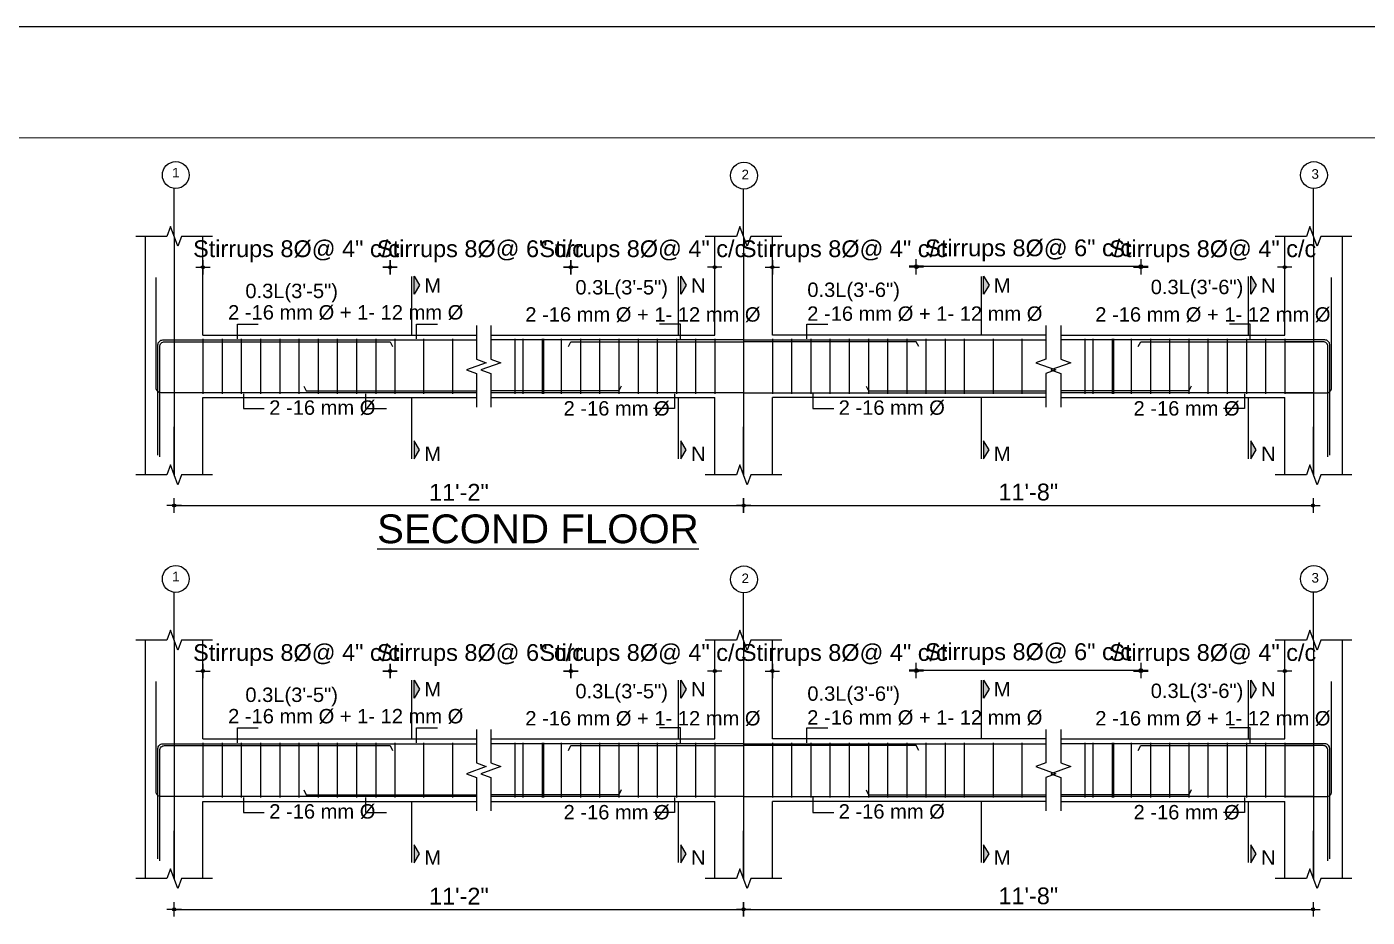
# Model space of a CAD drawing. Header units: inches. Extents: x 10143 to 20474, y -150 to 2442.
# Drawn here: x 14910 to 15469, y 1726 to 2098 of the extents above; entities that cross this region are included whole.
import ezdxf
from ezdxf.enums import TextEntityAlignment as Align

# ---------------------------------------------------------------- set-up
doc = ezdxf.new("R2010")
doc.units = ezdxf.units.IN
doc.header["$LTSCALE"] = 0.5
doc.header["$MEASUREMENT"] = 0
doc.header["$PDMODE"] = 66
doc.layers.add('DIMENSION', color=5, linetype='Continuous')
doc.layers.add('ELE1', color=3, linetype='Continuous', lineweight=9)
doc.styles.add('1.8', font='times.ttf', dxfattribs={"width": 0.8, "height": 6})
doc.styles.add('style1', font='arial.ttf', dxfattribs={"height": 7})
doc.dimstyles.new('1.4', dxfattribs={"dimscale": 0, "dimtxt": 6, "dimasz": 0.5, "dimexe": 2, "dimexo": 9, "dimgap": 2, "dimtad": 1, "dimdec": 0, "dimlfac": 0.5, "dimzin": 3, "dimdsep": 46, "dimlunit": 4, "dimtxsty": '1.8', "dimblk": 'DIM', "dimcen": 3, "dimdle": 3, "dimse1": 1, "dimse2": 1, "dimclrd": 256, "dimclre": 256, "dimclrt": 7, "dimadec": 1, "dimazin": 2, "dimtfac": 1, "dimtdec": 0, "dimtix": 1, "dimtofl": 0, "dimtmove": 2, "dimatfit": 3, "dimldrblk": 'ARW', "dimfxl": 2, "dimfrac": 2, "dimtolj": 2, "dimtzin": 0, "dimarcsym": 0})

# ---------------------------------------------------------------- blocks, each defined once
blk = doc.blocks.new('DIM')
at = {"layer": 'DIMENSION'}
h = blk.add_hatch(color=256, dxfattribs=at)
h.paths.add_polyline_path([(0, 1.3), (0, 0), (1.3, 0, 0.414214)])
h.paths.add_polyline_path([(1.3, 0), (0, 0), (0, -1.3, 0.414214)])
h.paths.add_polyline_path([(0, 0), (-1.3, 0, 0.414214), (0, -1.3)])
h.paths.add_polyline_path([(0, 1.3, 0.414214), (-1.3, 0), (0, 0)])
for p, q in [((-6, 0), (6, 0)), ((0, 6), (0, -6))]:
    blk.add_line(p, q, dxfattribs=at)
blk.add_circle((0, 0), 1.28, dxfattribs=at)
blk = doc.blocks.new('*D2503')
at = {"lineweight": -2, "transparency": 16777216}
for p, q in [((14983.16, 1829.06), (14982.66, 1829.06)), ((15062.16, 1829.06), (15062.66, 1829.06))]:
    blk.add_line(p, q, dxfattribs=at)
at = {"layer": 'Defpoints', "color": 0, "transparency": 16777216}
for p in [(15061.66, 1829.06), (14983.66, 1817.08), (15061.66, 1812.51)]:
    blk.add_point(p, dxfattribs=at)
at = {"lineweight": -2, "transparency": 16777216, "xscale": 0.5, "yscale": 0.5, "zscale": 0.5}
blk.add_blockref('DIM', (14983.66, 1829.06), dxfattribs=at)
at = {"lineweight": -2, "transparency": 16777216, "xscale": 0.5, "yscale": 0.5, "zscale": 0.5, "rotation": 180}
blk.add_blockref('DIM', (15061.66, 1829.06), dxfattribs=at)
at = {"color": 7, "transparency": 16777216, "insert": (15022.66, 1835.72), "char_height": 7, "attachment_point": 5, "style": 'style1'}
blk.add_mtext('\\A2;Stirrups 8%%C@ 4" c/c', dxfattribs=at)
blk = doc.blocks.new('ARW')
at = {"layer": 'DIMENSION'}
blk.add_lwpolyline([(-0.5, 0, 0, 3, 0), (-5.5, 0, 0, 0, 0), (-0.5, 0, 0, 0, 0)], format="xyseb", dxfattribs=at)
blk = doc.blocks.new('*D2504')
at = {"lineweight": -2, "transparency": 16777216}
for p, q in [((15061.16, 1829.06), (15060.66, 1829.06)), ((15137.51, 1829.06), (15138.01, 1829.06))]:
    blk.add_line(p, q, dxfattribs=at)
at = {"layer": 'Defpoints', "color": 0, "transparency": 16777216}
for p in [(15137.01, 1829.06), (15061.66, 1812.51), (15137.01, 1798)]:
    blk.add_point(p, dxfattribs=at)
at = {"lineweight": -2, "transparency": 16777216, "xscale": 0.5, "yscale": 0.5, "zscale": 0.5}
blk.add_blockref('DIM', (15061.66, 1829.06), dxfattribs=at)
at = {"lineweight": -2, "transparency": 16777216, "xscale": 0.5, "yscale": 0.5, "zscale": 0.5, "rotation": 180}
blk.add_blockref('DIM', (15137.01, 1829.06), dxfattribs=at)
at = {"color": 7, "transparency": 16777216, "insert": (15099.34, 1835.72), "char_height": 7, "attachment_point": 5, "style": 'style1'}
blk.add_mtext('\\A2;Stirrups 8%%C@ 6" c/c', dxfattribs=at)
blk = doc.blocks.new('*D2505')
at = {"lineweight": -2, "transparency": 16777216}
for p, q in [((15136.51, 1829.06), (15136.01, 1829.06)), ((15197.51, 1829.06), (15198.01, 1829.06))]:
    blk.add_line(p, q, dxfattribs=at)
at = {"layer": 'Defpoints', "color": 0, "transparency": 16777216}
for p in [(15197.01, 1829.06), (15197.01, 1815.51), (15137.01, 1798)]:
    blk.add_point(p, dxfattribs=at)
at = {"lineweight": -2, "transparency": 16777216, "xscale": 0.5, "yscale": 0.5, "zscale": 0.5}
blk.add_blockref('DIM', (15137.01, 1829.06), dxfattribs=at)
at = {"lineweight": -2, "transparency": 16777216, "xscale": 0.5, "yscale": 0.5, "zscale": 0.5, "rotation": 180}
blk.add_blockref('DIM', (15197.01, 1829.06), dxfattribs=at)
at = {"color": 7, "transparency": 16777216, "insert": (15167.01, 1835.72), "char_height": 7, "attachment_point": 5, "style": 'style1'}
blk.add_mtext('\\A2;Stirrups 8%%C@ 4" c/c', dxfattribs=at)
blk = doc.blocks.new('*D2506')
at = {"lineweight": -2, "transparency": 16777216}
for p, q in [((15220.51, 1829.06), (15220.01, 1829.06)), ((15281.51, 1829.06), (15282.01, 1829.06))]:
    blk.add_line(p, q, dxfattribs=at)
at = {"layer": 'Defpoints', "color": 0, "transparency": 16777216}
for p in [(15221.01, 1829.06), (15221.01, 1815.51), (15281.01, 1798)]:
    blk.add_point(p, dxfattribs=at)
at = {"lineweight": -2, "transparency": 16777216, "xscale": 0.5, "yscale": 0.5, "zscale": 0.5}
blk.add_blockref('DIM', (15221.01, 1829.06), dxfattribs=at)
at = {"lineweight": -2, "transparency": 16777216, "xscale": 0.5, "yscale": 0.5, "zscale": 0.5, "rotation": 180}
blk.add_blockref('DIM', (15281.01, 1829.06), dxfattribs=at)
at = {"color": 7, "transparency": 16777216, "insert": (15251.01, 1835.72), "char_height": 7, "attachment_point": 5, "style": 'style1'}
blk.add_mtext('\\A2;Stirrups 8%%C@ 4" c/c', dxfattribs=at)
blk = doc.blocks.new('*D2507')
at = {"lineweight": -2, "transparency": 16777216}
for p, q in [((15374.08, 1829.06), (15373.58, 1829.06)), ((15435.08, 1829.06), (15435.58, 1829.06))]:
    blk.add_line(p, q, dxfattribs=at)
at = {"layer": 'Defpoints', "color": 0, "transparency": 16777216}
for p in [(15434.58, 1829.06), (15434.58, 1815.51), (15374.58, 1798)]:
    blk.add_point(p, dxfattribs=at)
at = {"lineweight": -2, "transparency": 16777216, "xscale": 0.5, "yscale": 0.5, "zscale": 0.5}
blk.add_blockref('DIM', (15374.58, 1829.06), dxfattribs=at)
at = {"lineweight": -2, "transparency": 16777216, "xscale": 0.5, "yscale": 0.5, "zscale": 0.5, "rotation": 180}
blk.add_blockref('DIM', (15434.58, 1829.06), dxfattribs=at)
at = {"color": 7, "transparency": 16777216, "insert": (15404.58, 1835.72), "char_height": 7, "attachment_point": 5, "style": 'style1'}
blk.add_mtext('\\A2;Stirrups 8%%C@ 4" c/c', dxfattribs=at)
blk = doc.blocks.new('*D2508')
at = {"lineweight": -2, "transparency": 16777216}
blk.add_line((15281.51, 1829.43), (15374.08, 1829.43), dxfattribs=at)
at = {"layer": 'Defpoints', "color": 0, "transparency": 16777216}
for p in [(15374.58, 1829.43), (15281.01, 1798), (15374.58, 1798)]:
    blk.add_point(p, dxfattribs=at)
at = {"lineweight": -2, "transparency": 16777216, "xscale": 0.5, "yscale": 0.5, "zscale": 0.5, "rotation": 180}
blk.add_blockref('DIM', (15281.01, 1829.43), dxfattribs=at)
at = {"lineweight": -2, "transparency": 16777216, "xscale": 0.5, "yscale": 0.5, "zscale": 0.5}
blk.add_blockref('DIM', (15374.58, 1829.43), dxfattribs=at)
at = {"color": 7, "transparency": 16777216, "insert": (15327.8, 1836.09), "char_height": 7, "attachment_point": 5, "style": 'style1'}
blk.add_mtext('\\A2;Stirrups 8%%C@ 6" c/c', dxfattribs=at)
blk = doc.blocks.new('*D2501')
at = {"lineweight": -2, "transparency": 16777216}
blk.add_line((14972.16, 1729.75), (15208.51, 1729.75), dxfattribs=at)
at = {"layer": 'Defpoints', "color": 0, "transparency": 16777216}
for p in [(14971.66, 1742.56), (15209.01, 1742.56), (15209.01, 1729.75)]:
    blk.add_point(p, dxfattribs=at)
at = {"lineweight": -2, "transparency": 16777216, "xscale": 0.5, "yscale": 0.5, "zscale": 0.5, "rotation": 180}
blk.add_blockref('DIM', (14971.66, 1729.75), dxfattribs=at)
at = {"lineweight": -2, "transparency": 16777216, "xscale": 0.5, "yscale": 0.5, "zscale": 0.5}
blk.add_blockref('DIM', (15209.01, 1729.75), dxfattribs=at)
at = {"color": 7, "transparency": 16777216, "insert": (15090.34, 1735.26), "char_height": 7, "attachment_point": 5, "style": 'style1'}
blk.add_mtext('\\A2;{\\fArial TUR|b0|i0|c162|p34;1}1{\\fArial TUR|b0|i0|c162|p34;\'-}2{\\fArial TUR|b0|i0|c162|p34;"}', dxfattribs=at)
blk = doc.blocks.new('*D2502')
at = {"lineweight": -2, "transparency": 16777216}
blk.add_line((15209.51, 1729.75), (15445.86, 1729.75), dxfattribs=at)
at = {"layer": 'Defpoints', "color": 0, "transparency": 16777216}
for p in [(15209.01, 1742.56), (15446.36, 1742.56), (15446.36, 1729.75)]:
    blk.add_point(p, dxfattribs=at)
at = {"lineweight": -2, "transparency": 16777216, "xscale": 0.5, "yscale": 0.5, "zscale": 0.5, "rotation": 180}
blk.add_blockref('DIM', (15209.01, 1729.75), dxfattribs=at)
at = {"lineweight": -2, "transparency": 16777216, "xscale": 0.5, "yscale": 0.5, "zscale": 0.5}
blk.add_blockref('DIM', (15446.36, 1729.75), dxfattribs=at)
at = {"color": 7, "transparency": 16777216, "insert": (15327.69, 1735.32), "char_height": 7, "attachment_point": 5, "style": 'style1'}
blk.add_mtext('\\A2;{\\fArial TUR|b0|i0|c162|p34;1}1{\\fArial TUR|b0|i0|c162|p34;\'-8"}', dxfattribs=at)
blk = doc.blocks.new('*D2512')
at = {"lineweight": -2, "transparency": 16777216}
for p, q in [((14983.16, 1997.35), (14982.66, 1997.35)), ((15062.16, 1997.35), (15062.66, 1997.35))]:
    blk.add_line(p, q, dxfattribs=at)
at = {"layer": 'Defpoints', "color": 0, "transparency": 16777216}
for p in [(15061.66, 1997.35), (14983.66, 1985.37), (15061.66, 1980.81)]:
    blk.add_point(p, dxfattribs=at)
at = {"lineweight": -2, "transparency": 16777216, "xscale": 0.5, "yscale": 0.5, "zscale": 0.5}
blk.add_blockref('DIM', (14983.66, 1997.35), dxfattribs=at)
at = {"lineweight": -2, "transparency": 16777216, "xscale": 0.5, "yscale": 0.5, "zscale": 0.5, "rotation": 180}
blk.add_blockref('DIM', (15061.66, 1997.35), dxfattribs=at)
at = {"color": 7, "transparency": 16777216, "insert": (15022.66, 2004.01), "char_height": 7, "attachment_point": 5, "style": 'style1'}
blk.add_mtext('\\A2;Stirrups 8%%C@ 4" c/c', dxfattribs=at)
blk = doc.blocks.new('*D2513')
at = {"lineweight": -2, "transparency": 16777216}
for p, q in [((15061.16, 1997.35), (15060.66, 1997.35)), ((15137.51, 1997.35), (15138.01, 1997.35))]:
    blk.add_line(p, q, dxfattribs=at)
at = {"layer": 'Defpoints', "color": 0, "transparency": 16777216}
for p in [(15137.01, 1997.35), (15061.66, 1980.81), (15137.01, 1966.29)]:
    blk.add_point(p, dxfattribs=at)
at = {"lineweight": -2, "transparency": 16777216, "xscale": 0.5, "yscale": 0.5, "zscale": 0.5}
blk.add_blockref('DIM', (15061.66, 1997.35), dxfattribs=at)
at = {"lineweight": -2, "transparency": 16777216, "xscale": 0.5, "yscale": 0.5, "zscale": 0.5, "rotation": 180}
blk.add_blockref('DIM', (15137.01, 1997.35), dxfattribs=at)
at = {"color": 7, "transparency": 16777216, "insert": (15099.34, 2004.01), "char_height": 7, "attachment_point": 5, "style": 'style1'}
blk.add_mtext('\\A2;Stirrups 8%%C@ 6" c/c', dxfattribs=at)
blk = doc.blocks.new('*D2514')
at = {"lineweight": -2, "transparency": 16777216}
for p, q in [((15136.51, 1997.35), (15136.01, 1997.35)), ((15197.51, 1997.35), (15198.01, 1997.35))]:
    blk.add_line(p, q, dxfattribs=at)
at = {"layer": 'Defpoints', "color": 0, "transparency": 16777216}
for p in [(15197.01, 1997.35), (15197.01, 1983.81), (15137.01, 1966.29)]:
    blk.add_point(p, dxfattribs=at)
at = {"lineweight": -2, "transparency": 16777216, "xscale": 0.5, "yscale": 0.5, "zscale": 0.5}
blk.add_blockref('DIM', (15137.01, 1997.35), dxfattribs=at)
at = {"lineweight": -2, "transparency": 16777216, "xscale": 0.5, "yscale": 0.5, "zscale": 0.5, "rotation": 180}
blk.add_blockref('DIM', (15197.01, 1997.35), dxfattribs=at)
at = {"color": 7, "transparency": 16777216, "insert": (15167.01, 2004.01), "char_height": 7, "attachment_point": 5, "style": 'style1'}
blk.add_mtext('\\A2;Stirrups 8%%C@ 4" c/c', dxfattribs=at)
blk = doc.blocks.new('*D2515')
at = {"lineweight": -2, "transparency": 16777216}
for p, q in [((15220.51, 1997.35), (15220.01, 1997.35)), ((15281.51, 1997.35), (15282.01, 1997.35))]:
    blk.add_line(p, q, dxfattribs=at)
at = {"layer": 'Defpoints', "color": 0, "transparency": 16777216}
for p in [(15221.01, 1997.35), (15221.01, 1983.81), (15281.01, 1966.29)]:
    blk.add_point(p, dxfattribs=at)
at = {"lineweight": -2, "transparency": 16777216, "xscale": 0.5, "yscale": 0.5, "zscale": 0.5}
blk.add_blockref('DIM', (15221.01, 1997.35), dxfattribs=at)
at = {"lineweight": -2, "transparency": 16777216, "xscale": 0.5, "yscale": 0.5, "zscale": 0.5, "rotation": 180}
blk.add_blockref('DIM', (15281.01, 1997.35), dxfattribs=at)
at = {"color": 7, "transparency": 16777216, "insert": (15251.01, 2004.01), "char_height": 7, "attachment_point": 5, "style": 'style1'}
blk.add_mtext('\\A2;Stirrups 8%%C@ 4" c/c', dxfattribs=at)
blk = doc.blocks.new('*D2509')
at = {"lineweight": -2, "transparency": 16777216}
for p, q in [((15374.08, 1997.35), (15373.58, 1997.35)), ((15435.08, 1997.35), (15435.58, 1997.35))]:
    blk.add_line(p, q, dxfattribs=at)
at = {"layer": 'Defpoints', "color": 0, "transparency": 16777216}
for p in [(15434.58, 1997.35), (15434.58, 1983.81), (15374.58, 1966.29)]:
    blk.add_point(p, dxfattribs=at)
at = {"lineweight": -2, "transparency": 16777216, "xscale": 0.5, "yscale": 0.5, "zscale": 0.5}
blk.add_blockref('DIM', (15374.58, 1997.35), dxfattribs=at)
at = {"lineweight": -2, "transparency": 16777216, "xscale": 0.5, "yscale": 0.5, "zscale": 0.5, "rotation": 180}
blk.add_blockref('DIM', (15434.58, 1997.35), dxfattribs=at)
at = {"color": 7, "transparency": 16777216, "insert": (15404.58, 2004.01), "char_height": 7, "attachment_point": 5, "style": 'style1'}
blk.add_mtext('\\A2;Stirrups 8%%C@ 4" c/c', dxfattribs=at)
blk = doc.blocks.new('*D2516')
at = {"lineweight": -2, "transparency": 16777216}
blk.add_line((15281.51, 1997.72), (15374.08, 1997.72), dxfattribs=at)
at = {"layer": 'Defpoints', "color": 0, "transparency": 16777216}
for p in [(15374.58, 1997.72), (15281.01, 1966.29), (15374.58, 1966.29)]:
    blk.add_point(p, dxfattribs=at)
at = {"lineweight": -2, "transparency": 16777216, "xscale": 0.5, "yscale": 0.5, "zscale": 0.5, "rotation": 180}
blk.add_blockref('DIM', (15281.01, 1997.72), dxfattribs=at)
at = {"lineweight": -2, "transparency": 16777216, "xscale": 0.5, "yscale": 0.5, "zscale": 0.5}
blk.add_blockref('DIM', (15374.58, 1997.72), dxfattribs=at)
at = {"color": 7, "transparency": 16777216, "insert": (15327.8, 2004.38), "char_height": 7, "attachment_point": 5, "style": 'style1'}
blk.add_mtext('\\A2;Stirrups 8%%C@ 6" c/c', dxfattribs=at)
blk = doc.blocks.new('*D2510')
at = {"lineweight": -2, "transparency": 16777216}
blk.add_line((14972.16, 1898.04), (15208.51, 1898.04), dxfattribs=at)
at = {"layer": 'Defpoints', "color": 0, "transparency": 16777216}
for p in [(14971.66, 1910.85), (15209.01, 1910.85), (15209.01, 1898.04)]:
    blk.add_point(p, dxfattribs=at)
at = {"lineweight": -2, "transparency": 16777216, "xscale": 0.5, "yscale": 0.5, "zscale": 0.5, "rotation": 180}
blk.add_blockref('DIM', (14971.66, 1898.04), dxfattribs=at)
at = {"lineweight": -2, "transparency": 16777216, "xscale": 0.5, "yscale": 0.5, "zscale": 0.5}
blk.add_blockref('DIM', (15209.01, 1898.04), dxfattribs=at)
at = {"color": 7, "transparency": 16777216, "insert": (15090.34, 1903.56), "char_height": 7, "attachment_point": 5, "style": 'style1'}
blk.add_mtext('\\A2;{\\fArial TUR|b0|i0|c162|p34;1}1{\\fArial TUR|b0|i0|c162|p34;\'-}2{\\fArial TUR|b0|i0|c162|p34;"}', dxfattribs=at)
blk = doc.blocks.new('*D2511')
at = {"lineweight": -2, "transparency": 16777216}
blk.add_line((15209.51, 1898.04), (15445.86, 1898.04), dxfattribs=at)
at = {"layer": 'Defpoints', "color": 0, "transparency": 16777216}
for p in [(15209.01, 1910.85), (15446.36, 1910.85), (15446.36, 1898.04)]:
    blk.add_point(p, dxfattribs=at)
at = {"lineweight": -2, "transparency": 16777216, "xscale": 0.5, "yscale": 0.5, "zscale": 0.5, "rotation": 180}
blk.add_blockref('DIM', (15209.01, 1898.04), dxfattribs=at)
at = {"lineweight": -2, "transparency": 16777216, "xscale": 0.5, "yscale": 0.5, "zscale": 0.5}
blk.add_blockref('DIM', (15446.36, 1898.04), dxfattribs=at)
at = {"color": 7, "transparency": 16777216, "insert": (15327.69, 1903.62), "char_height": 7, "attachment_point": 5, "style": 'style1'}
blk.add_mtext('\\A2;{\\fArial TUR|b0|i0|c162|p34;1}1{\\fArial TUR|b0|i0|c162|p34;\'-8"}', dxfattribs=at)

msp = doc.modelspace()

# ---------------------------------------------------------------- hatches: boundary and pattern name
for points in [[(15071.65, 1993.59), (15071.65, 1986.09), (15073.96, 1989.84)], [(15182.81, 1993.59), (15182.81, 1986.09), (15185.12, 1989.84)], [(15309, 1993.59), (15309, 1986.09), (15311.31, 1989.84)], [(15420.38, 1993.59), (15420.38, 1986.09), (15422.69, 1989.84)], [(15071.65, 1917.45), (15071.65, 1924.95), (15073.96, 1921.2)], [(15182.81, 1917.45), (15182.81, 1924.95), (15185.12, 1921.2)], [(15309, 1917.45), (15309, 1924.95), (15311.31, 1921.2)], [(15420.38, 1917.45), (15420.38, 1924.95), (15422.69, 1921.2)], [(15071.65, 1825.3), (15071.65, 1817.8), (15073.96, 1821.55)], [(15182.81, 1825.3), (15182.81, 1817.8), (15185.12, 1821.55)], [(15309, 1825.3), (15309, 1817.8), (15311.31, 1821.55)], [(15420.38, 1825.3), (15420.38, 1817.8), (15422.69, 1821.55)], [(15071.65, 1749.16), (15071.65, 1756.66), (15073.96, 1752.91)], [(15182.81, 1749.16), (15182.81, 1756.66), (15185.12, 1752.91)], [(15309, 1749.16), (15309, 1756.66), (15311.31, 1752.91)], [(15420.38, 1749.16), (15420.38, 1756.66), (15422.69, 1752.91)]]:
    msp.add_hatch(color=256).paths.add_polyline_path(points)

# ---------------------------------------------------------------- linework, layer by layer
for p, q in [((14971.66, 2010.21), (14971.66, 2030.16)), ((15209.01, 2010.21), (15209.01, 2030.16)), ((15446.58, 2010.21), (15446.58, 2030.16)), ((14959.66, 1943.04), (14959.66, 2010.21)), ((14971.66, 2010.21), (14971.66, 1910.85)), ((14983.66, 1969.04), (14983.66, 2010.21)), ((15197.01, 1969.04), (15197.01, 2010.21)), ((15209.01, 2010.21), (15209.01, 1910.85)), ((15221.01, 1969.04), (15221.01, 2010.21)), ((15434.58, 1969.04), (15434.58, 2010.21)), ((15446.58, 2010.21), (15446.58, 1910.85)), ((15458.58, 1966.29), (15458.58, 2010.21)), ((15070.79, 1969.04), (15070.79, 1993.54)), ((15181.95, 1969.04), (15181.95, 1993.54)), ((15308.14, 1969.04), (15308.14, 1993.54)), ((15419.52, 1969.04), (15419.52, 1993.54)), ((14983.66, 1969.04), (15097.66, 1969.04)), ((14983.66, 1967.44), (14983.66, 1944.64)), ((14991.66, 1967.44), (14991.66, 1944.64)), ((14999.66, 1967.44), (14999.66, 1944.64)), ((15007.66, 1967.44), (15007.66, 1944.64)), ((15015.66, 1967.44), (15015.66, 1944.64)), ((15023.66, 1967.44), (15023.66, 1944.64)), ((15031.66, 1967.44), (15031.66, 1944.64)), ((15039.66, 1967.44), (15039.66, 1944.64)), ((15047.66, 1967.44), (15047.66, 1944.64)), ((15055.66, 1967.44), (15055.66, 1944.64)), ((15063.66, 1967.44), (15063.66, 1944.64)), ((15075.66, 1967.44), (15075.66, 1944.64)), ((15087.66, 1967.44), (15087.66, 1944.64)), ((15103.66, 1969.04), (15197.01, 1969.04)), ((15209.01, 1967.04), (15103.66, 1967.04)), ((15113.66, 1967.44), (15113.66, 1944.64)), ((15117.01, 1967.44), (15117.01, 1944.64)), ((15125.01, 1967.44), (15125.01, 1944.64)), ((15125.66, 1967.44), (15125.66, 1944.64)), ((15133.01, 1967.44), (15133.01, 1944.64)), ((15141.01, 1967.44), (15141.01, 1944.64)), ((15149.01, 1967.44), (15149.01, 1944.64)), ((15157.01, 1967.44), (15157.01, 1944.64)), ((15165.01, 1967.44), (15165.01, 1944.64)), ((15173.01, 1967.44), (15173.01, 1944.64)), ((15181.01, 1967.44), (15181.01, 1944.64)), ((15189.01, 1967.44), (15189.01, 1944.64)), ((15197.01, 1967.44), (15197.01, 1944.64)), ((15209.01, 1967.04), (15335.01, 1967.04)), ((15335.01, 1969.04), (15221.01, 1969.04)), ((15221.01, 1967.44), (15221.01, 1944.64)), ((15229.01, 1967.44), (15229.01, 1944.64)), ((15237.01, 1967.44), (15237.01, 1944.64)), ((15245.01, 1967.44), (15245.01, 1944.64)), ((15253.01, 1967.44), (15253.01, 1944.64)), ((15261.01, 1967.44), (15261.01, 1944.64)), ((15269.01, 1967.44), (15269.01, 1944.64)), ((15277.01, 1967.44), (15277.01, 1944.64)), ((15285.01, 1967.44), (15285.01, 1944.64)), ((15293.01, 1967.44), (15293.01, 1944.64)), ((15301.01, 1967.44), (15301.01, 1944.64)), ((15313.01, 1967.44), (15313.01, 1944.64)), ((15325.01, 1967.44), (15325.01, 1944.64)), ((15341.23, 1969.04), (15434.58, 1969.04)), ((15446.58, 1967.04), (15341.23, 1967.04)), ((15351.23, 1967.44), (15351.23, 1944.64)), ((15354.58, 1967.44), (15354.58, 1944.64)), ((15362.58, 1967.44), (15362.58, 1944.64)), ((15363.23, 1967.44), (15363.23, 1944.64)), ((15370.58, 1967.44), (15370.58, 1944.64)), ((15378.58, 1967.44), (15378.58, 1944.64)), ((15386.58, 1967.44), (15386.58, 1944.64)), ((15394.58, 1967.44), (15394.58, 1944.64)), ((15402.58, 1967.44), (15402.58, 1944.64)), ((15410.58, 1967.44), (15410.58, 1944.64)), ((15418.58, 1967.44), (15418.58, 1944.64)), ((15426.58, 1967.44), (15426.58, 1944.64)), ((15434.58, 1967.44), (15434.58, 1944.64)), ((15458.58, 1910.85), (15458.58, 1966.29)), ((15209.01, 1945.04), (15103.66, 1945.04)), ((15209.01, 1945.04), (15335.01, 1945.04)), ((15446.58, 1945.04), (15341.23, 1945.04)), ((14959.66, 1910.85), (14959.66, 1943.04)), ((14983.66, 1910.85), (14983.66, 1943.04)), ((14983.66, 1943.04), (15097.66, 1943.04)), ((15070.79, 1917.5), (15070.79, 1943.04)), ((15103.66, 1943.04), (15197.01, 1943.04)), ((15181.95, 1917.5), (15181.95, 1943.04)), ((15197.01, 1910.85), (15197.01, 1943.04)), ((15335.01, 1943.04), (15221.01, 1943.04)), ((15221.01, 1910.85), (15221.01, 1943.04)), ((15308.14, 1917.5), (15308.14, 1943.04)), ((15341.23, 1943.04), (15434.58, 1943.04)), ((15419.52, 1917.5), (15419.52, 1943.04)), ((15434.58, 1910.85), (15434.58, 1943.04)), ((14971.66, 1910.85), (14971.66, 1930.8)), ((15209.01, 1910.85), (15209.01, 1930.8)), ((15446.58, 1910.85), (15446.58, 1930.8)), ((14971.66, 1841.92), (14971.66, 1861.87)), ((15209.01, 1841.92), (15209.01, 1861.87)), ((15446.58, 1841.92), (15446.58, 1861.87)), ((14959.66, 1774.75), (14959.66, 1841.92)), ((14971.66, 1841.92), (14971.66, 1742.56)), ((14983.66, 1800.75), (14983.66, 1841.92)), ((15197.01, 1800.75), (15197.01, 1841.92)), ((15209.01, 1841.92), (15209.01, 1742.56)), ((15221.01, 1800.75), (15221.01, 1841.92)), ((15434.58, 1800.75), (15434.58, 1841.92)), ((15446.58, 1841.92), (15446.58, 1742.56)), ((15458.58, 1798), (15458.58, 1841.92)), ((15070.79, 1800.75), (15070.79, 1825.25)), ((15181.95, 1800.75), (15181.95, 1825.25)), ((15308.14, 1800.75), (15308.14, 1825.25)), ((15419.52, 1800.75), (15419.52, 1825.25)), ((14983.66, 1800.75), (15097.66, 1800.75)), ((14983.66, 1799.15), (14983.66, 1776.35)), ((14991.66, 1799.15), (14991.66, 1776.35)), ((14999.66, 1799.15), (14999.66, 1776.35)), ((15007.66, 1799.15), (15007.66, 1776.35)), ((15015.66, 1799.15), (15015.66, 1776.35)), ((15023.66, 1799.15), (15023.66, 1776.35)), ((15031.66, 1799.15), (15031.66, 1776.35)), ((15039.66, 1799.15), (15039.66, 1776.35)), ((15047.66, 1799.15), (15047.66, 1776.35)), ((15055.66, 1799.15), (15055.66, 1776.35)), ((15063.66, 1799.15), (15063.66, 1776.35)), ((15075.66, 1799.15), (15075.66, 1776.35)), ((15087.66, 1799.15), (15087.66, 1776.35)), ((15103.66, 1800.75), (15197.01, 1800.75)), ((15113.66, 1799.15), (15113.66, 1776.35)), ((15117.01, 1799.15), (15117.01, 1776.35)), ((15125.01, 1799.15), (15125.01, 1776.35)), ((15125.66, 1799.15), (15125.66, 1776.35)), ((15133.01, 1799.15), (15133.01, 1776.35)), ((15141.01, 1799.15), (15141.01, 1776.35)), ((15149.01, 1799.15), (15149.01, 1776.35)), ((15157.01, 1799.15), (15157.01, 1776.35)), ((15165.01, 1799.15), (15165.01, 1776.35)), ((15173.01, 1799.15), (15173.01, 1776.35)), ((15181.01, 1799.15), (15181.01, 1776.35)), ((15189.01, 1799.15), (15189.01, 1776.35)), ((15197.01, 1799.15), (15197.01, 1776.35)), ((15335.01, 1800.75), (15221.01, 1800.75)), ((15221.01, 1799.15), (15221.01, 1776.35)), ((15229.01, 1799.15), (15229.01, 1776.35)), ((15237.01, 1799.15), (15237.01, 1776.35)), ((15245.01, 1799.15), (15245.01, 1776.35)), ((15253.01, 1799.15), (15253.01, 1776.35)), ((15261.01, 1799.15), (15261.01, 1776.35)), ((15269.01, 1799.15), (15269.01, 1776.35)), ((15277.01, 1799.15), (15277.01, 1776.35)), ((15285.01, 1799.15), (15285.01, 1776.35)), ((15293.01, 1799.15), (15293.01, 1776.35)), ((15301.01, 1799.15), (15301.01, 1776.35)), ((15313.01, 1799.15), (15313.01, 1776.35)), ((15325.01, 1799.15), (15325.01, 1776.35)), ((15341.23, 1800.75), (15434.58, 1800.75)), ((15351.23, 1799.15), (15351.23, 1776.35)), ((15354.58, 1799.15), (15354.58, 1776.35)), ((15362.58, 1799.15), (15362.58, 1776.35)), ((15363.23, 1799.15), (15363.23, 1776.35)), ((15370.58, 1799.15), (15370.58, 1776.35)), ((15378.58, 1799.15), (15378.58, 1776.35)), ((15386.58, 1799.15), (15386.58, 1776.35)), ((15394.58, 1799.15), (15394.58, 1776.35)), ((15402.58, 1799.15), (15402.58, 1776.35)), ((15410.58, 1799.15), (15410.58, 1776.35)), ((15418.58, 1799.15), (15418.58, 1776.35)), ((15426.58, 1799.15), (15426.58, 1776.35)), ((15434.58, 1799.15), (15434.58, 1776.35)), ((15209.01, 1798.75), (15103.66, 1798.75)), ((15209.01, 1798.75), (15335.01, 1798.75)), ((15446.58, 1798.75), (15341.23, 1798.75)), ((15458.58, 1742.56), (15458.58, 1798)), ((15209.01, 1776.75), (15103.66, 1776.75)), ((15209.01, 1776.75), (15335.01, 1776.75)), ((15446.58, 1776.75), (15341.23, 1776.75)), ((14959.66, 1742.56), (14959.66, 1774.75)), ((14983.66, 1742.56), (14983.66, 1774.75)), ((14983.66, 1774.75), (15097.66, 1774.75)), ((15070.79, 1749.21), (15070.79, 1774.75)), ((15103.66, 1774.75), (15197.01, 1774.75)), ((15181.95, 1749.21), (15181.95, 1774.75)), ((15197.01, 1742.56), (15197.01, 1774.75)), ((15335.01, 1774.75), (15221.01, 1774.75)), ((15221.01, 1742.56), (15221.01, 1774.75)), ((15308.14, 1749.21), (15308.14, 1774.75)), ((15341.23, 1774.75), (15434.58, 1774.75)), ((15419.52, 1749.21), (15419.52, 1774.75)), ((15434.58, 1742.56), (15434.58, 1774.75)), ((14971.66, 1742.56), (14971.66, 1762.51)), ((15209.01, 1742.56), (15209.01, 1762.51)), ((15446.58, 1742.56), (15446.58, 1762.51))]:
    msp.add_line(p, q)
for points in [[(14987.66, 2010.21), (14974.66, 2010.21), (14973.16, 2006.09), (14970.16, 2014.33), (14968.66, 2010.21), (14955.66, 2010.21)], [(15225.01, 2010.21), (15212.01, 2010.21), (15210.51, 2006.09), (15207.51, 2014.33), (15206.01, 2010.21), (15193.01, 2010.21)], [(15462.58, 2010.21), (15449.58, 2010.21), (15448.08, 2006.09), (15445.08, 2014.33), (15443.58, 2010.21), (15430.58, 2010.21)], [(15071.65, 1986.09), (15071.65, 1993.59), (15073.96, 1989.84), (15071.65, 1986.09)], [(15182.81, 1986.09), (15182.81, 1993.59), (15185.12, 1989.84), (15182.81, 1986.09)], [(15309, 1986.09), (15309, 1993.59), (15311.31, 1989.84), (15309, 1986.09)], [(15420.38, 1986.09), (15420.38, 1993.59), (15422.69, 1989.84), (15420.38, 1986.09)], [(15097.66, 1973.04), (15097.66, 1959.04), (15101.78, 1957.54), (15093.54, 1954.54), (15097.66, 1953.04), (15097.66, 1939.04)], [(15097.66, 1973.04), (15097.66, 1959.04), (15101.78, 1957.54), (15093.54, 1954.54), (15097.66, 1953.04), (15097.66, 1939.04)], [(15103.66, 1973.04), (15103.66, 1959.04), (15107.78, 1957.54), (15099.54, 1954.54), (15103.66, 1953.04), (15103.66, 1939.04)], [(15103.66, 1973.04), (15103.66, 1959.04), (15107.78, 1957.54), (15099.54, 1954.54), (15103.66, 1953.04), (15103.66, 1939.04)], [(15335.01, 1973.04), (15335.01, 1959.04), (15330.89, 1957.54), (15339.13, 1954.54), (15335.01, 1953.04), (15335.01, 1939.04)], [(15335.01, 1973.04), (15335.01, 1959.04), (15330.89, 1957.54), (15339.13, 1954.54), (15335.01, 1953.04), (15335.01, 1939.04)], [(15341.23, 1973.04), (15341.23, 1959.04), (15345.35, 1957.54), (15337.11, 1954.54), (15341.23, 1953.04), (15341.23, 1939.04)], [(15341.23, 1973.04), (15341.23, 1959.04), (15345.35, 1957.54), (15337.11, 1954.54), (15341.23, 1953.04), (15341.23, 1939.04)], [(14971.66, 1967.04), (15097.66, 1967.04)], [(14971.66, 1966.29), (15061.66, 1966.29), (15062.61, 1964.29)], [(15135.97, 1964.29), (15137.01, 1966.29), (15209.01, 1966.29)], [(15282.06, 1964.29), (15281.01, 1966.29), (15209.01, 1966.29)], [(15373.53, 1964.29), (15374.58, 1966.29), (15446.58, 1966.29)], [(15097.66, 1945.04), (14971.66, 1945.04)], [(15025.7, 1947.79), (15026.66, 1945.79), (15097.66, 1945.79)], [(15157.97, 1947.79), (15157.01, 1945.79), (15103.66, 1945.79)], [(15260.06, 1947.79), (15261.01, 1945.79), (15335.01, 1945.79)], [(15395.53, 1947.79), (15394.58, 1945.79), (15341.23, 1945.79)], [(15071.65, 1924.95), (15071.65, 1917.45), (15073.96, 1921.2), (15071.65, 1924.95)], [(15182.81, 1924.95), (15182.81, 1917.45), (15185.12, 1921.2), (15182.81, 1924.95)], [(15309, 1924.95), (15309, 1917.45), (15311.31, 1921.2), (15309, 1924.95)], [(15420.38, 1924.95), (15420.38, 1917.45), (15422.69, 1921.2), (15420.38, 1924.95)], [(14987.66, 1910.85), (14974.66, 1910.85), (14973.16, 1906.73), (14970.16, 1914.97), (14968.66, 1910.85), (14955.66, 1910.85)], [(15225.01, 1910.85), (15212.01, 1910.85), (15210.51, 1906.73), (15207.51, 1914.97), (15206.01, 1910.85), (15193.01, 1910.85)], [(15462.58, 1910.85), (15449.58, 1910.85), (15448.08, 1906.73), (15445.08, 1914.97), (15443.58, 1910.85), (15430.58, 1910.85)], [(14987.66, 1841.92), (14974.66, 1841.92), (14973.16, 1837.8), (14970.16, 1846.04), (14968.66, 1841.92), (14955.66, 1841.92)], [(15225.01, 1841.92), (15212.01, 1841.92), (15210.51, 1837.8), (15207.51, 1846.04), (15206.01, 1841.92), (15193.01, 1841.92)], [(15462.58, 1841.92), (15449.58, 1841.92), (15448.08, 1837.8), (15445.08, 1846.04), (15443.58, 1841.92), (15430.58, 1841.92)], [(15071.65, 1817.8), (15071.65, 1825.3), (15073.96, 1821.55), (15071.65, 1817.8)], [(15182.81, 1817.8), (15182.81, 1825.3), (15185.12, 1821.55), (15182.81, 1817.8)], [(15309, 1817.8), (15309, 1825.3), (15311.31, 1821.55), (15309, 1817.8)], [(15420.38, 1817.8), (15420.38, 1825.3), (15422.69, 1821.55), (15420.38, 1817.8)], [(15097.66, 1804.75), (15097.66, 1790.75), (15101.78, 1789.25), (15093.54, 1786.25), (15097.66, 1784.75), (15097.66, 1770.75)], [(15097.66, 1804.75), (15097.66, 1790.75), (15101.78, 1789.25), (15093.54, 1786.25), (15097.66, 1784.75), (15097.66, 1770.75)], [(15103.66, 1804.75), (15103.66, 1790.75), (15107.78, 1789.25), (15099.54, 1786.25), (15103.66, 1784.75), (15103.66, 1770.75)], [(15103.66, 1804.75), (15103.66, 1790.75), (15107.78, 1789.25), (15099.54, 1786.25), (15103.66, 1784.75), (15103.66, 1770.75)], [(15335.01, 1804.75), (15335.01, 1790.75), (15330.89, 1789.25), (15339.13, 1786.25), (15335.01, 1784.75), (15335.01, 1770.75)], [(15335.01, 1804.75), (15335.01, 1790.75), (15330.89, 1789.25), (15339.13, 1786.25), (15335.01, 1784.75), (15335.01, 1770.75)], [(15341.23, 1804.75), (15341.23, 1790.75), (15345.35, 1789.25), (15337.11, 1786.25), (15341.23, 1784.75), (15341.23, 1770.75)], [(15341.23, 1804.75), (15341.23, 1790.75), (15345.35, 1789.25), (15337.11, 1786.25), (15341.23, 1784.75), (15341.23, 1770.75)], [(14971.66, 1798.75), (15097.66, 1798.75)], [(14971.66, 1798), (15061.66, 1798), (15062.61, 1796)], [(15135.97, 1796), (15137.01, 1798), (15209.01, 1798)], [(15282.06, 1796), (15281.01, 1798), (15209.01, 1798)], [(15373.53, 1796), (15374.58, 1798), (15446.58, 1798)], [(15097.66, 1776.75), (14971.66, 1776.75)], [(15025.7, 1779.5), (15026.66, 1777.5), (15097.66, 1777.5)], [(15157.97, 1779.5), (15157.01, 1777.5), (15103.66, 1777.5)], [(15260.06, 1779.5), (15261.01, 1777.5), (15335.01, 1777.5)], [(15395.53, 1779.5), (15394.58, 1777.5), (15341.23, 1777.5)], [(15071.65, 1756.66), (15071.65, 1749.16), (15073.96, 1752.91), (15071.65, 1756.66)], [(15182.81, 1756.66), (15182.81, 1749.16), (15185.12, 1752.91), (15182.81, 1756.66)], [(15309, 1756.66), (15309, 1749.16), (15311.31, 1752.91), (15309, 1756.66)], [(15420.38, 1756.66), (15420.38, 1749.16), (15422.69, 1752.91), (15420.38, 1756.66)], [(14987.66, 1742.56), (14974.66, 1742.56), (14973.16, 1738.44), (14970.16, 1746.68), (14968.66, 1742.56), (14955.66, 1742.56)], [(15225.01, 1742.56), (15212.01, 1742.56), (15210.51, 1738.44), (15207.51, 1746.68), (15206.01, 1742.56), (15193.01, 1742.56)], [(15462.58, 1742.56), (15449.58, 1742.56), (15448.08, 1738.44), (15445.08, 1746.68), (15443.58, 1742.56), (15430.58, 1742.56)]]:
    msp.add_lwpolyline(points)
for points in [[(14983.66, 1945.04), (14966.18, 1945.04, -0.414214), (14964.16, 1947.06), (14964.16, 1993.04)], [(15434.58, 1945.04), (15452.06, 1945.04, 0.414214), (15454.08, 1947.06), (15454.08, 1993.04)], [(14964.91, 1919.04), (14964.91, 1965.03, -0.414214), (14966.93, 1967.04), (14983.66, 1967.04)], [(15453.33, 1919.04), (15453.33, 1965.03, 0.414214), (15451.31, 1967.04), (15434.58, 1967.04)], [(14965.66, 1918.29), (14965.66, 1964.28, -0.414214), (14967.68, 1966.29), (14983.66, 1966.29)], [(15452.58, 1918.29), (15452.58, 1964.28, 0.414214), (15450.56, 1966.29), (15434.58, 1966.29)], [(14983.66, 1776.75), (14966.18, 1776.75, -0.414214), (14964.16, 1778.77), (14964.16, 1824.75)], [(15434.58, 1776.75), (15452.06, 1776.75, 0.414214), (15454.08, 1778.77), (15454.08, 1824.75)], [(14964.91, 1750.75), (14964.91, 1796.74, -0.414214), (14966.93, 1798.75), (14983.66, 1798.75)], [(14965.66, 1750), (14965.66, 1795.99, -0.414214), (14967.68, 1798), (14983.66, 1798)], [(15453.33, 1750.75), (15453.33, 1796.74, 0.414214), (15451.31, 1798.75), (15434.58, 1798.75)], [(15452.58, 1750), (15452.58, 1795.99, 0.414214), (15450.56, 1798), (15434.58, 1798)]]:
    msp.add_lwpolyline(points, format="xyb")
for centre in [(14972.34, 2035.74), (15209.18, 2035.54), (15446.74, 2035.76), (14972.34, 1867.44), (15209.18, 1867.24), (15446.74, 1867.47)]:
    msp.add_circle(centre, 5.6)
at = {"layer": 'Defpoints'}
msp.add_lwpolyline([(16809.18, 2097.54), (13631.58, 2097.54), (13631.58, -150.43), (16809.18, -150.43)], close=True, dxfattribs=at)
at = {"layer": 'ELE1'}
msp.add_lwpolyline([(13677.89, 2051.22), (16762.86, 2051.22), (16762.86, -104.11), (13677.89, -104.11)], close=True, dxfattribs=at)

# ---------------------------------------------------------------- texts
at = {"style": 'style1'}
for s, height, p in [('1', 4, (14970.82, 2034.75)), ('2', 4, (15208.15, 2033.99)), ('3', 4, (15445.72, 2034.21)), ('0.3L(3\'-5")', 6, (15001.34, 1984.47)), ('M', 6, (15075.95, 1986.75)), ('0.3L(3\'-5")', 6, (15138.9, 1985.99)), ('N', 6, (15187.11, 1986.75)), ('0.3L(3\'-6")', 6, (15235.58, 1984.96)), ('M', 6, (15313.3, 1986.75)), ('0.3L(3\'-6")', 6, (15378.71, 1986.13)), ('N', 6, (15424.68, 1986.75)), ('2 -16 mm %%C + 1- 12 mm %%C', 6, (14994.15, 1975.55)), ('2 -16 mm %%C + 1- 12 mm %%C', 6, (15118.03, 1974.67)), ('2 -16 mm %%C + 1- 12 mm %%C', 6, (15235.53, 1975.02)), ('2 -16 mm %%C + 1- 12 mm %%C', 6, (15355.6, 1974.67)), ('2 -16 mm %%C ', 6, (15011.3, 1935.86)), ('2 -16 mm %%C ', 6, (15133.98, 1935.53)), ('2 -16 mm %%C ', 6, (15248.65, 1935.86)), ('2 -16 mm %%C ', 6, (15371.55, 1935.53)), ('M', 6, (15075.95, 1916.63)), ('N', 6, (15187.11, 1916.63)), ('M', 6, (15313.3, 1916.63)), ('N', 6, (15424.68, 1916.63)), ('1', 4, (14970.82, 1866.45)), ('2', 4, (15208.15, 1865.69)), ('3', 4, (15445.72, 1865.92)), ('0.3L(3\'-5")', 6, (15001.34, 1816.17)), ('M', 6, (15075.95, 1818.46)), ('0.3L(3\'-5")', 6, (15138.9, 1817.69)), ('N', 6, (15187.11, 1818.46)), ('0.3L(3\'-6")', 6, (15235.58, 1816.67)), ('M', 6, (15313.3, 1818.46)), ('0.3L(3\'-6")', 6, (15378.71, 1817.83)), ('N', 6, (15424.68, 1818.46)), ('2 -16 mm %%C + 1- 12 mm %%C', 6, (14994.15, 1807.26)), ('2 -16 mm %%C + 1- 12 mm %%C', 6, (15118.03, 1806.38)), ('2 -16 mm %%C + 1- 12 mm %%C', 6, (15235.53, 1806.73)), ('2 -16 mm %%C + 1- 12 mm %%C', 6, (15355.6, 1806.38)), ('2 -16 mm %%C ', 6, (15011.3, 1767.57)), ('2 -16 mm %%C ', 6, (15133.98, 1767.24)), ('2 -16 mm %%C ', 6, (15248.65, 1767.57)), ('2 -16 mm %%C ', 6, (15371.55, 1767.24)), ('M', 6, (15075.95, 1748.33)), ('N', 6, (15187.11, 1748.33)), ('M', 6, (15313.3, 1748.33)), ('N', 6, (15424.68, 1748.33))]:
    msp.add_text(s, height=height, dxfattribs=at).set_placement(p)
msp.add_text('%%USECOND FLOOR', height=12, dxfattribs=at).set_placement((15123.29, 1888.33), align=Align.MIDDLE_CENTER)

# ---------------------------------------------------------------- dimensions: what is measured, and where the dimension line sits
for base, p1, p2, text, picture, middle in [((15061.66, 1997.35), (14983.66, 1985.37), (15061.66, 1980.81), 'Stirrups 8%%C@ 4" c/c', '*D2512', (15022.66, 2004.01)), ((15137.01, 1997.35), (15061.66, 1980.81), (15137.01, 1966.29), 'Stirrups 8%%C@ 6" c/c', '*D2513', (15099.34, 2004.01)), ((15197.01, 1997.35), (15137.01, 1966.29), (15197.01, 1983.81), 'Stirrups 8%%C@ 4" c/c', '*D2514', (15167.01, 2004.01)), ((15374.58, 1997.72), (15281.01, 1966.29), (15374.58, 1966.29), 'Stirrups 8%%C@ 6" c/c', '*D2516', (15327.8, 2004.38)), ((15434.58, 1997.35), (15374.58, 1966.29), (15434.58, 1983.81), 'Stirrups 8%%C@ 4" c/c', '*D2509', (15404.58, 2004.01)), ((15209.01, 1898.04), (14971.66, 1910.85), (15209.01, 1910.85), '{\\fArial TUR|b0|i0|c162|p34;1}1{\\fArial TUR|b0|i0|c162|p34;\'-}2{\\fArial TUR|b0|i0|c162|p34;"}', '*D2510', (15090.34, 1903.56)), ((15446.36, 1898.04), (15209.01, 1910.85), (15446.36, 1910.85), '{\\fArial TUR|b0|i0|c162|p34;1}1{\\fArial TUR|b0|i0|c162|p34;\'-8"}', '*D2511', (15327.69, 1903.62)), ((15061.66, 1829.06), (14983.66, 1817.08), (15061.66, 1812.51), 'Stirrups 8%%C@ 4" c/c', '*D2503', (15022.66, 1835.72)), ((15137.01, 1829.06), (15061.66, 1812.51), (15137.01, 1798), 'Stirrups 8%%C@ 6" c/c', '*D2504', (15099.34, 1835.72)), ((15197.01, 1829.06), (15137.01, 1798), (15197.01, 1815.51), 'Stirrups 8%%C@ 4" c/c', '*D2505', (15167.01, 1835.72)), ((15374.58, 1829.43), (15281.01, 1798), (15374.58, 1798), 'Stirrups 8%%C@ 6" c/c', '*D2508', (15327.8, 1836.09)), ((15434.58, 1829.06), (15374.58, 1798), (15434.58, 1815.51), 'Stirrups 8%%C@ 4" c/c', '*D2507', (15404.58, 1835.72)), ((15209.01, 1729.75), (14971.66, 1742.56), (15209.01, 1742.56), '{\\fArial TUR|b0|i0|c162|p34;1}1{\\fArial TUR|b0|i0|c162|p34;\'-}2{\\fArial TUR|b0|i0|c162|p34;"}', '*D2501', (15090.34, 1735.26)), ((15446.36, 1729.75), (15209.01, 1742.56), (15446.36, 1742.56), '{\\fArial TUR|b0|i0|c162|p34;1}1{\\fArial TUR|b0|i0|c162|p34;\'-8"}', '*D2502', (15327.69, 1735.32))]:
    dim = msp.add_linear_dim(base=base, p1=p1, p2=p2, text=text, dimstyle='1.4', override={"dimscale": 1, "dimtxsty": 'style1'})
    dim.commit()
    dim.dimension.update_dxf_attribs({"geometry": picture, "text_midpoint": middle})
for base, p1, p2, picture, middle in [((15221.01, 1997.35), (15281.01, 1966.29), (15221.01, 1983.81), '*D2515', (15251.01, 2004.01)), ((15221.01, 1829.06), (15281.01, 1798), (15221.01, 1815.51), '*D2506', (15251.01, 1835.72))]:
    dim = msp.add_linear_dim(base=base, p1=p1, p2=p2, angle=180, text='Stirrups 8%%C@ 4" c/c', dimstyle='1.4', override={"dimscale": 1, "dimtxsty": 'style1'})
    dim.commit()
    dim.dimension.update_dxf_attribs({"geometry": picture, "text_midpoint": middle})

# ---------------------------------------------------------------- leaders
for points in [[(14998.02, 1967.44), (14998.02, 1973.65), (15006.74, 1973.65)], [(15072.7, 1967.44), (15072.7, 1973.65), (15081.42, 1973.65)], [(15182.66, 1967.44), (15182.66, 1973.65), (15173.94, 1973.65)], [(15235.37, 1967.44), (15235.37, 1973.65), (15244.09, 1973.65)], [(15420.22, 1967.44), (15420.22, 1973.65), (15411.5, 1973.65)], [(15000.5, 1944.64), (15000.5, 1938.44), (15009.22, 1938.44)], [(15051.42, 1944.64), (15051.42, 1938.44), (15060.14, 1938.44)], [(15180.17, 1944.64), (15180.17, 1938.44), (15171.45, 1938.44)], [(15237.85, 1944.64), (15237.85, 1938.44), (15246.57, 1938.44)], [(15417.74, 1944.64), (15417.74, 1938.44), (15409.02, 1938.44)], [(14998.02, 1799.15), (14998.02, 1805.36), (15006.74, 1805.36)], [(15072.7, 1799.15), (15072.7, 1805.36), (15081.42, 1805.36)], [(15182.66, 1799.15), (15182.66, 1805.36), (15173.94, 1805.36)], [(15235.37, 1799.15), (15235.37, 1805.36), (15244.09, 1805.36)], [(15420.22, 1799.15), (15420.22, 1805.36), (15411.5, 1805.36)], [(15000.5, 1776.35), (15000.5, 1770.14), (15009.22, 1770.14)], [(15051.42, 1776.35), (15051.42, 1770.14), (15060.14, 1770.14)], [(15180.17, 1776.35), (15180.17, 1770.14), (15171.45, 1770.14)], [(15237.85, 1776.35), (15237.85, 1770.14), (15246.57, 1770.14)], [(15417.74, 1776.35), (15417.74, 1770.14), (15409.02, 1770.14)]]:
    msp.add_leader(points, dimstyle='1.4', override={"dimscale": 1, "dimtxsty": 'style1'})

doc.saveas('drawing.dxf')
